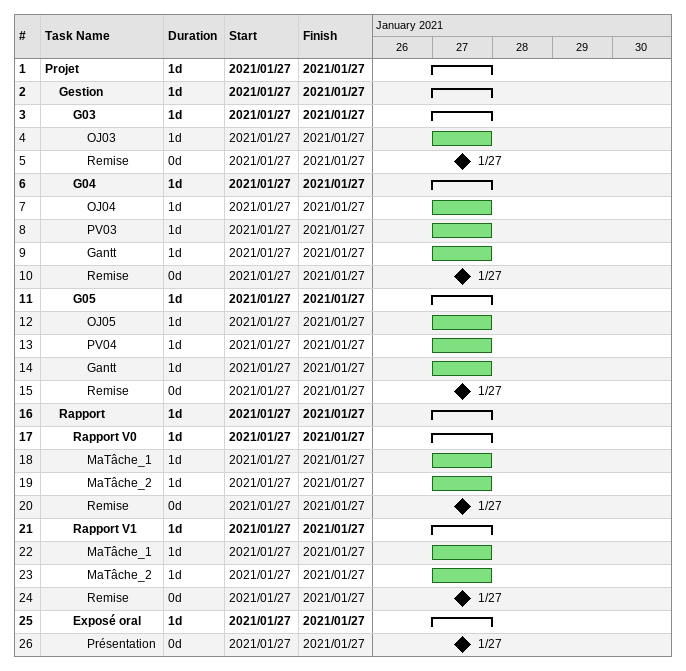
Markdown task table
| ID | Level | Task | Duration | Start | Finish |
|---|---|---|---|---|---|
| 1 | 1 | **Projet** | 1d | 2021-01-27 | 2021-01-27 |
| 2 | 2 | **Gestion** | 1d | 2021-01-27 | 2021-01-27 |
| 3 | 3 | **G03** | 1d | 2021-01-27 | 2021-01-27 |
| 4 | 4 | OJ03 | 1d | 2021-01-27 | 2021-01-27 |
| 5 | 4 | Remise | 0d | 2021-01-27 | 2021-01-27 |
| 6 | 3 | **G04** | 1d | 2021-01-27 | 2021-01-27 |
| 7 | 4 | OJ04 | 1d | 2021-01-27 | 2021-01-27 |
| 8 | 4 | PV03 | 1d | 2021-01-27 | 2021-01-27 |
| 9 | 4 | Gantt | 1d | 2021-01-27 | 2021-01-27 |
| 10 | 4 | Remise | 0d | 2021-01-27 | 2021-01-27 |
| 11 | 3 | **G05** | 1d | 2021-01-27 | 2021-01-27 |
| 12 | 4 | OJ05 | 1d | 2021-01-27 | 2021-01-27 |
| 13 | 4 | PV04 | 1d | 2021-01-27 | 2021-01-27 |
| 14 | 4 | Gantt | 1d | 2021-01-27 | 2021-01-27 |
| 15 | 4 | Remise | 0d | 2021-01-27 | 2021-01-27 |
| 16 | 2 | **Rapport** | 1d | 2021-01-27 | 2021-01-27 |
| 17 | 3 | **Rapport V0** | 1d | 2021-01-27 | 2021-01-27 |
| 18 | 4 | MaTâche_1 | 1d | 2021-01-27 | 2021-01-27 |
| 19 | 4 | MaTâche_2 | 1d | 2021-01-27 | 2021-01-27 |
| 20 | 4 | Remise | 0d | 2021-01-27 | 2021-01-27 |
| 21 | 3 | **Rapport V1** | 1d | 2021-01-27 | 2021-01-27 |
| 22 | 4 | MaTâche_1 | 1d | 2021-01-27 | 2021-01-27 |
| 23 | 4 | MaTâche_2 | 1d | 2021-01-27 | 2021-01-27 |
| 24 | 4 | Remise | 0d | 2021-01-27 | 2021-01-27 |
| 25 | 3 | **Exposé oral** | 1d | 2021-01-27 | 2021-01-27 |
| 26 | 4 | Présentation | 0d | 2021-01-27 | 2021-01-27 |
